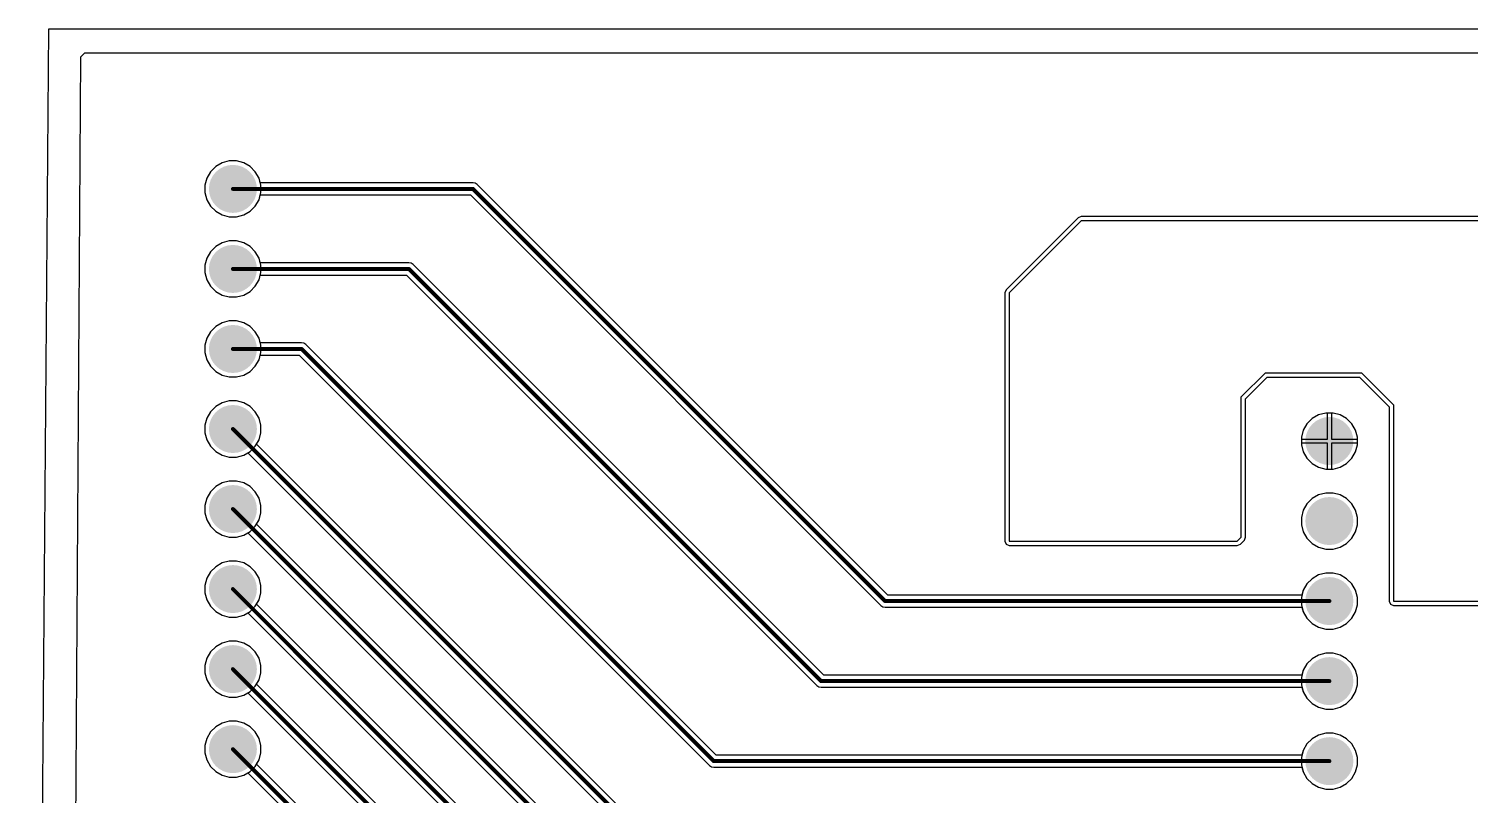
# Model space of a CAD drawing. Header units: inches. Extents: x 1.4 to 5.1, y 1.5 to 4.59.
# Drawn here: x 1.4 to 3.201, y 3.633 to 4.59 of the extents above; entities that cross this region are included whole.
import ezdxf

# ---------------------------------------------------------------- set-up
doc = ezdxf.new("R2010")
doc.units = ezdxf.units.IN
doc.header["$MEASUREMENT"] = 0
for name, color, linetype in [('Bottom Layer', 5, 'Continuous'), ('Keep-Out Layer', 6, 'Continuous'), ('Multi-Layer', 9, 'Continuous'), ('Pad Holes', 156, 'Continuous'), ('Top Layer', 1, 'Continuous')]:
    doc.layers.add(name, color=color, linetype=linetype)

# ---------------------------------------------------------------- blocks, each defined once
blk = doc.blocks.new('L____B________9')
at = {"layer": 'Bottom Layer'}
h = blk.add_hatch(color=5, dxfattribs=at)
edge = h.paths.add_edge_path()
edge.add_arc((0, 0), 0.03, 0, 360)
h = blk.add_hatch(color=5, dxfattribs=at)
edge = h.paths.add_edge_path()
edge.add_arc((0, -0.1), 0.03, 0, 360)
h = blk.add_hatch(color=5, dxfattribs=at)
edge = h.paths.add_edge_path()
edge.add_arc((0, -0.2), 0.03, 0, 360)
h = blk.add_hatch(color=5, dxfattribs=at)
edge = h.paths.add_edge_path()
edge.add_arc((0, -0.3), 0.03, 0, 360)
h = blk.add_hatch(color=5, dxfattribs=at)
edge = h.paths.add_edge_path()
edge.add_arc((0, -0.4), 0.03, 0, 360)
h = blk.add_hatch(color=5, dxfattribs=at)
edge = h.paths.add_edge_path()
edge.add_arc((0, -0.5), 0.03, 0, 360)
h = blk.add_hatch(color=5, dxfattribs=at)
edge = h.paths.add_edge_path()
edge.add_arc((0, -0.6), 0.03, 0, 360)
h = blk.add_hatch(color=5, dxfattribs=at)
edge = h.paths.add_edge_path()
edge.add_arc((0, -0.7), 0.03, 0, 360)
h = blk.add_hatch(color=5, dxfattribs=at)
edge = h.paths.add_edge_path()
edge.add_arc((0, -0.8), 0.03, 0, 360)
h = blk.add_hatch(color=5, dxfattribs=at)
edge = h.paths.add_edge_path()
edge.add_arc((0, -0.9), 0.03, 0, 360)
h = blk.add_hatch(color=5, dxfattribs=at)
edge = h.paths.add_edge_path()
edge.add_arc((0, -1), 0.03, 0, 360)
h = blk.add_hatch(color=5, dxfattribs=at)
edge = h.paths.add_edge_path()
edge.add_arc((0, -1.1), 0.03, 0, 360)
h = blk.add_hatch(color=5, dxfattribs=at)
edge = h.paths.add_edge_path()
edge.add_arc((0, -1.2), 0.03, 0, 360)
at = {"layer": 'Multi-Layer'}
h = blk.add_hatch(color=9, dxfattribs=at)
edge = h.paths.add_edge_path()
edge.add_arc((0, 0), 0.03, 0, 360)
h = blk.add_hatch(color=9, dxfattribs=at)
edge = h.paths.add_edge_path()
edge.add_arc((0, -0.1), 0.03, 0, 360)
h = blk.add_hatch(color=9, dxfattribs=at)
edge = h.paths.add_edge_path()
edge.add_arc((0, -0.2), 0.03, 0, 360)
h = blk.add_hatch(color=9, dxfattribs=at)
edge = h.paths.add_edge_path()
edge.add_arc((0, -0.3), 0.03, 0, 360)
h = blk.add_hatch(color=9, dxfattribs=at)
edge = h.paths.add_edge_path()
edge.add_arc((0, -0.4), 0.03, 0, 360)
h = blk.add_hatch(color=9, dxfattribs=at)
edge = h.paths.add_edge_path()
edge.add_arc((0, -0.5), 0.03, 0, 360)
h = blk.add_hatch(color=9, dxfattribs=at)
edge = h.paths.add_edge_path()
edge.add_arc((0, -0.6), 0.03, 0, 360)
h = blk.add_hatch(color=9, dxfattribs=at)
edge = h.paths.add_edge_path()
edge.add_arc((0, -0.7), 0.03, 0, 360)
h = blk.add_hatch(color=9, dxfattribs=at)
edge = h.paths.add_edge_path()
edge.add_arc((0, -0.8), 0.03, 0, 360)
h = blk.add_hatch(color=9, dxfattribs=at)
edge = h.paths.add_edge_path()
edge.add_arc((0, -0.9), 0.03, 0, 360)
h = blk.add_hatch(color=9, dxfattribs=at)
edge = h.paths.add_edge_path()
edge.add_arc((0, -1), 0.03, 0, 360)
h = blk.add_hatch(color=9, dxfattribs=at)
edge = h.paths.add_edge_path()
edge.add_arc((0, -1.1), 0.03, 0, 360)
h = blk.add_hatch(color=9, dxfattribs=at)
edge = h.paths.add_edge_path()
edge.add_arc((0, -1.2), 0.03, 0, 360)
at = {"layer": 'Pad Holes'}
h = blk.add_hatch(color=7, dxfattribs=at)
edge = h.paths.add_edge_path()
edge.add_arc((0, 0), 0.015, 0, 360)
h = blk.add_hatch(color=7, dxfattribs=at)
edge = h.paths.add_edge_path()
edge.add_arc((0, -0.1), 0.015, 0, 360)
h = blk.add_hatch(color=7, dxfattribs=at)
edge = h.paths.add_edge_path()
edge.add_arc((0, -0.2), 0.015, 0, 360)
h = blk.add_hatch(color=7, dxfattribs=at)
edge = h.paths.add_edge_path()
edge.add_arc((0, -0.3), 0.015, 0, 360)
h = blk.add_hatch(color=7, dxfattribs=at)
edge = h.paths.add_edge_path()
edge.add_arc((0, -0.4), 0.015, 0, 360)
h = blk.add_hatch(color=7, dxfattribs=at)
edge = h.paths.add_edge_path()
edge.add_arc((0, -0.5), 0.015, 0, 360)
h = blk.add_hatch(color=7, dxfattribs=at)
edge = h.paths.add_edge_path()
edge.add_arc((0, -0.6), 0.015, 0, 360)
h = blk.add_hatch(color=7, dxfattribs=at)
edge = h.paths.add_edge_path()
edge.add_arc((0, -0.7), 0.015, 0, 360)
h = blk.add_hatch(color=7, dxfattribs=at)
edge = h.paths.add_edge_path()
edge.add_arc((0, -0.8), 0.015, 0, 360)
h = blk.add_hatch(color=7, dxfattribs=at)
edge = h.paths.add_edge_path()
edge.add_arc((0, -0.9), 0.015, 0, 360)
h = blk.add_hatch(color=7, dxfattribs=at)
edge = h.paths.add_edge_path()
edge.add_arc((0, -1), 0.015, 0, 360)
h = blk.add_hatch(color=7, dxfattribs=at)
edge = h.paths.add_edge_path()
edge.add_arc((0, -1.1), 0.015, 0, 360)
h = blk.add_hatch(color=7, dxfattribs=at)
edge = h.paths.add_edge_path()
edge.add_arc((0, -1.2), 0.015, 0, 360)
at = {"layer": 'Top Layer'}
h = blk.add_hatch(color=1, dxfattribs=at)
edge = h.paths.add_edge_path()
edge.add_arc((0, 0), 0.03, 0, 360)
h = blk.add_hatch(color=1, dxfattribs=at)
edge = h.paths.add_edge_path()
edge.add_arc((0, -0.1), 0.03, 0, 360)
h = blk.add_hatch(color=1, dxfattribs=at)
edge = h.paths.add_edge_path()
edge.add_arc((0, -0.2), 0.03, 0, 360)
h = blk.add_hatch(color=1, dxfattribs=at)
edge = h.paths.add_edge_path()
edge.add_arc((0, -0.3), 0.03, 0, 360)
h = blk.add_hatch(color=1, dxfattribs=at)
edge = h.paths.add_edge_path()
edge.add_arc((0, -0.4), 0.03, 0, 360)
h = blk.add_hatch(color=1, dxfattribs=at)
edge = h.paths.add_edge_path()
edge.add_arc((0, -0.5), 0.03, 0, 360)
h = blk.add_hatch(color=1, dxfattribs=at)
edge = h.paths.add_edge_path()
edge.add_arc((0, -0.6), 0.03, 0, 360)
h = blk.add_hatch(color=1, dxfattribs=at)
edge = h.paths.add_edge_path()
edge.add_arc((0, -0.7), 0.03, 0, 360)
h = blk.add_hatch(color=1, dxfattribs=at)
edge = h.paths.add_edge_path()
edge.add_arc((0, -0.8), 0.03, 0, 360)
h = blk.add_hatch(color=1, dxfattribs=at)
edge = h.paths.add_edge_path()
edge.add_arc((0, -0.9), 0.03, 0, 360)
h = blk.add_hatch(color=1, dxfattribs=at)
edge = h.paths.add_edge_path()
edge.add_arc((0, -1), 0.03, 0, 360)
h = blk.add_hatch(color=1, dxfattribs=at)
edge = h.paths.add_edge_path()
edge.add_arc((0, -1.1), 0.03, 0, 360)
h = blk.add_hatch(color=1, dxfattribs=at)
edge = h.paths.add_edge_path()
edge.add_arc((0, -1.2), 0.03, 0, 360)
blk = doc.blocks.new('ESP32_10')
at = {"layer": 'Bottom Layer'}
h = blk.add_hatch(color=5, dxfattribs=at)
edge = h.paths.add_edge_path()
edge.add_arc((-0.9, 0.1), 0.03, 0, 360)
h = blk.add_hatch(color=5, dxfattribs=at)
edge = h.paths.add_edge_path()
edge.add_arc((-0.9, 0), 0.03, 0, 360)
h = blk.add_hatch(color=5, dxfattribs=at)
edge = h.paths.add_edge_path()
edge.add_arc((-0.9, -0.1), 0.03, 0, 360)
h = blk.add_hatch(color=5, dxfattribs=at)
edge = h.paths.add_edge_path()
edge.add_arc((-0.9, -0.2), 0.03, 0, 360)
h = blk.add_hatch(color=5, dxfattribs=at)
edge = h.paths.add_edge_path()
edge.add_arc((-0.9, -0.3), 0.03, 0, 360)
at = {"layer": 'Multi-Layer'}
h = blk.add_hatch(color=9, dxfattribs=at)
edge = h.paths.add_edge_path()
edge.add_arc((-0.9, 0.1), 0.03, 0, 360)
h = blk.add_hatch(color=9, dxfattribs=at)
edge = h.paths.add_edge_path()
edge.add_arc((-0.9, 0), 0.03, 0, 360)
h = blk.add_hatch(color=9, dxfattribs=at)
edge = h.paths.add_edge_path()
edge.add_arc((-0.9, -0.1), 0.03, 0, 360)
h = blk.add_hatch(color=9, dxfattribs=at)
edge = h.paths.add_edge_path()
edge.add_arc((-0.9, -0.2), 0.03, 0, 360)
h = blk.add_hatch(color=9, dxfattribs=at)
edge = h.paths.add_edge_path()
edge.add_arc((-0.9, -0.3), 0.03, 0, 360)
at = {"layer": 'Pad Holes'}
h = blk.add_hatch(color=7, dxfattribs=at)
edge = h.paths.add_edge_path()
edge.add_arc((-0.9, 0.1), 0.015, 0, 360)
h = blk.add_hatch(color=7, dxfattribs=at)
edge = h.paths.add_edge_path()
edge.add_arc((-0.9, 0), 0.015, 0, 360)
h = blk.add_hatch(color=7, dxfattribs=at)
edge = h.paths.add_edge_path()
edge.add_arc((-0.9, -0.1), 0.015, 0, 360)
h = blk.add_hatch(color=7, dxfattribs=at)
edge = h.paths.add_edge_path()
edge.add_arc((-0.9, -0.2), 0.015, 0, 360)
h = blk.add_hatch(color=7, dxfattribs=at)
edge = h.paths.add_edge_path()
edge.add_arc((-0.9, -0.3), 0.015, 0, 360)
at = {"layer": 'Top Layer'}
h = blk.add_hatch(color=1, dxfattribs=at)
edge = h.paths.add_edge_path()
edge.add_arc((-0.9, 0.1), 0.03, 0, 360)
h = blk.add_hatch(color=1, dxfattribs=at)
edge = h.paths.add_edge_path()
edge.add_arc((-0.9, 0), 0.03, 0, 360)
h = blk.add_hatch(color=1, dxfattribs=at)
edge = h.paths.add_edge_path()
edge.add_arc((-0.9, -0.1), 0.03, 0, 360)
h = blk.add_hatch(color=1, dxfattribs=at)
edge = h.paths.add_edge_path()
edge.add_arc((-0.9, -0.2), 0.03, 0, 360)
h = blk.add_hatch(color=1, dxfattribs=at)
edge = h.paths.add_edge_path()
edge.add_arc((-0.9, -0.3), 0.03, 0, 360)

msp = doc.modelspace()

# ---------------------------------------------------------------- linework, layer by layer
at = {"layer": 'Bottom Layer'}
for p, q in [((1.4, 1.505), (1.425, 4.59)), ((1.425, 4.59), (5.095, 4.59)), ((1.6335, 4.418), (1.627, 4.4115)), ((1.6415, 4.4226), (1.6335, 4.418)), ((1.6504, 4.425), (1.6415, 4.4226)), ((1.6596, 4.425), (1.6504, 4.425)), ((1.6685, 4.4226), (1.6596, 4.425)), ((1.6765, 4.418), (1.6685, 4.4226)), ((1.683, 4.4115), (1.6765, 4.418)), ((1.6224, 4.4035), (1.62, 4.3946)), ((1.62, 4.3946), (1.62, 4.3854)), ((1.627, 4.4115), (1.6224, 4.4035)), ((1.6876, 4.4035), (1.683, 4.4115)), ((1.69, 4.3946), (1.6876, 4.4035)), ((1.69, 4.3854), (1.69, 4.3946)), ((1.62, 4.3854), (1.6224, 4.3765)), ((1.6224, 4.3765), (1.627, 4.3685)), ((1.683, 4.3685), (1.6876, 4.3765)), ((1.6876, 4.3765), (1.69, 4.3854)), ((1.627, 4.3685), (1.6335, 4.362)), ((1.6335, 4.362), (1.6415, 4.3574)), ((1.6685, 4.3574), (1.6765, 4.362)), ((1.6765, 4.362), (1.683, 4.3685)), ((1.6415, 4.3574), (1.6504, 4.355)), ((1.6504, 4.355), (1.6596, 4.355)), ((1.6596, 4.355), (1.6685, 4.3574)), ((2.7112, 4.3538), (2.6212, 4.2638)), ((2.715, 4.3554), (2.7112, 4.3538)), ((2.7112, 4.3538), (2.7112, 4.3538)), ((4.04, 4.3554), (2.715, 4.3554)), ((1.6415, 4.3226), (1.6335, 4.318)), ((1.6504, 4.325), (1.6415, 4.3226)), ((1.6596, 4.325), (1.6504, 4.325)), ((1.6685, 4.3226), (1.6596, 4.325)), ((1.6765, 4.318), (1.6685, 4.3226)), ((1.627, 4.3115), (1.6224, 4.3035)), ((1.6335, 4.318), (1.627, 4.3115)), ((1.683, 4.3115), (1.6765, 4.318)), ((1.6876, 4.3035), (1.683, 4.3115)), ((1.6224, 4.3035), (1.62, 4.2946)), ((1.62, 4.2946), (1.62, 4.2854)), ((1.69, 4.2946), (1.6876, 4.3035)), ((1.69, 4.2854), (1.69, 4.2946)), ((1.62, 4.2854), (1.6224, 4.2765)), ((1.6224, 4.2765), (1.627, 4.2685)), ((1.627, 4.2685), (1.6335, 4.262)), ((1.6765, 4.262), (1.683, 4.2685)), ((1.683, 4.2685), (1.6876, 4.2765)), ((1.6876, 4.2765), (1.69, 4.2854)), ((1.6335, 4.262), (1.6415, 4.2574)), ((1.6415, 4.2574), (1.6504, 4.255)), ((1.6504, 4.255), (1.6596, 4.255)), ((1.6596, 4.255), (1.6685, 4.2574)), ((1.6685, 4.2574), (1.6765, 4.262)), ((2.6212, 4.2638), (2.6196, 4.26)), ((2.6196, 4.26), (2.6196, 4.26)), ((2.6196, 4.26), (2.6196, 3.95)), ((1.6335, 4.218), (1.627, 4.2115)), ((1.6415, 4.2226), (1.6335, 4.218)), ((1.6504, 4.225), (1.6415, 4.2226)), ((1.6596, 4.225), (1.6504, 4.225)), ((1.6685, 4.2226), (1.6596, 4.225)), ((1.6765, 4.218), (1.6685, 4.2226)), ((1.683, 4.2115), (1.6765, 4.218)), ((1.6224, 4.2035), (1.62, 4.1946)), ((1.627, 4.2115), (1.6224, 4.2035)), ((1.6876, 4.2035), (1.683, 4.2115)), ((1.69, 4.1946), (1.6876, 4.2035)), ((1.62, 4.1946), (1.62, 4.1854)), ((1.62, 4.1854), (1.6224, 4.1765)), ((1.6876, 4.1765), (1.69, 4.1854)), ((1.69, 4.1854), (1.69, 4.1946)), ((1.6224, 4.1765), (1.627, 4.1685)), ((1.627, 4.1685), (1.6335, 4.162)), ((1.6335, 4.162), (1.6415, 4.1574)), ((1.6685, 4.1574), (1.6765, 4.162)), ((1.6765, 4.162), (1.683, 4.1685)), ((1.683, 4.1685), (1.6876, 4.1765)), ((1.6415, 4.1574), (1.6504, 4.155)), ((1.6504, 4.155), (1.6596, 4.155)), ((1.6596, 4.155), (1.6685, 4.1574)), ((2.9204, 4.1278), (2.9472, 4.1546)), ((2.9472, 4.1546), (3.0628, 4.1546)), ((3.0628, 4.1546), (3.0996, 4.1178)), ((1.6504, 4.125), (1.6415, 4.1226)), ((1.6596, 4.125), (1.6504, 4.125)), ((1.6685, 4.1226), (1.6596, 4.125)), ((2.9204, 3.955), (2.9204, 4.1278)), ((1.627, 4.1115), (1.6224, 4.1035)), ((1.6335, 4.118), (1.627, 4.1115)), ((1.6415, 4.1226), (1.6335, 4.118)), ((1.6765, 4.118), (1.6685, 4.1226)), ((1.683, 4.1115), (1.6765, 4.118)), ((1.6876, 4.1035), (1.683, 4.1115)), ((3.0115, 4.1076), (3.0035, 4.103)), ((3.0204, 4.11), (3.0115, 4.1076)), ((3.0296, 4.11), (3.0204, 4.11)), ((3.0385, 4.1076), (3.0296, 4.11)), ((3.0465, 4.103), (3.0385, 4.1076)), ((3.0996, 4.1178), (3.0996, 3.88)), ((1.6224, 4.1035), (1.62, 4.0946)), ((1.62, 4.0946), (1.62, 4.0854)), ((1.69, 4.0946), (1.6876, 4.1035)), ((1.69, 4.0854), (1.69, 4.0946)), ((2.9924, 4.0885), (2.99, 4.0796)), ((2.997, 4.0965), (2.9924, 4.0885)), ((3.0035, 4.103), (2.997, 4.0965)), ((3.053, 4.0965), (3.0465, 4.103)), ((3.0576, 4.0885), (3.053, 4.0965)), ((3.06, 4.0796), (3.0576, 4.0885)), ((1.62, 4.0854), (1.6224, 4.0765)), ((1.6224, 4.0765), (1.627, 4.0685)), ((1.683, 4.0685), (1.6876, 4.0765)), ((1.6876, 4.0765), (1.69, 4.0854)), ((2.99, 4.0796), (2.99, 4.0704)), ((2.99, 4.0704), (2.9924, 4.0615)), ((3.0576, 4.0615), (3.06, 4.0704)), ((3.06, 4.0704), (3.06, 4.0796)), ((1.627, 4.0685), (1.6335, 4.062)), ((1.6335, 4.062), (1.6415, 4.0574)), ((1.6415, 4.0574), (1.6504, 4.055)), ((1.6504, 4.055), (1.6596, 4.055)), ((1.6596, 4.055), (1.6685, 4.0574)), ((1.6685, 4.0574), (1.6765, 4.062)), ((1.6765, 4.062), (1.683, 4.0685)), ((2.9924, 4.0615), (2.997, 4.0535)), ((2.997, 4.0535), (3.0035, 4.047)), ((3.0465, 4.047), (3.053, 4.0535)), ((3.053, 4.0535), (3.0576, 4.0615)), ((3.0035, 4.047), (3.0115, 4.0424)), ((3.0115, 4.0424), (3.0204, 4.04)), ((3.0204, 4.04), (3.0296, 4.04)), ((3.0296, 4.04), (3.0385, 4.0424)), ((3.0385, 4.0424), (3.0465, 4.047)), ((1.6335, 4.018), (1.627, 4.0115)), ((1.6415, 4.0226), (1.6335, 4.018)), ((1.6504, 4.025), (1.6415, 4.0226)), ((1.6596, 4.025), (1.6504, 4.025)), ((1.6685, 4.0226), (1.6596, 4.025)), ((1.6765, 4.018), (1.6685, 4.0226)), ((1.683, 4.0115), (1.6765, 4.018)), ((1.6224, 4.0035), (1.62, 3.9946)), ((1.627, 4.0115), (1.6224, 4.0035)), ((1.6876, 4.0035), (1.683, 4.0115)), ((1.69, 3.9946), (1.6876, 4.0035)), ((3.0035, 4.003), (2.997, 3.9965)), ((3.0115, 4.0076), (3.0035, 4.003)), ((3.0204, 4.01), (3.0115, 4.0076)), ((3.0296, 4.01), (3.0204, 4.01)), ((3.0385, 4.0076), (3.0296, 4.01)), ((3.0465, 4.003), (3.0385, 4.0076)), ((3.053, 3.9965), (3.0465, 4.003)), ((1.62, 3.9946), (1.62, 3.9854)), ((1.62, 3.9854), (1.6224, 3.9765)), ((1.6876, 3.9765), (1.69, 3.9854)), ((1.69, 3.9854), (1.69, 3.9946)), ((2.9924, 3.9885), (2.99, 3.9796)), ((2.997, 3.9965), (2.9924, 3.9885)), ((3.0576, 3.9885), (3.053, 3.9965)), ((3.06, 3.9796), (3.0576, 3.9885)), ((1.6224, 3.9765), (1.627, 3.9685)), ((1.627, 3.9685), (1.6335, 3.962)), ((1.6765, 3.962), (1.683, 3.9685)), ((1.683, 3.9685), (1.6876, 3.9765)), ((2.99, 3.9796), (2.99, 3.9704)), ((2.99, 3.9704), (2.9924, 3.9615)), ((3.0576, 3.9615), (3.06, 3.9704)), ((3.06, 3.9704), (3.06, 3.9796)), ((1.6335, 3.962), (1.6415, 3.9574)), ((1.6415, 3.9574), (1.6504, 3.955)), ((1.6504, 3.955), (1.6596, 3.955)), ((1.6596, 3.955), (1.6685, 3.9574)), ((1.6685, 3.9574), (1.6765, 3.962)), ((2.6196, 3.95), (2.6212, 3.9462)), ((2.6212, 3.9462), (2.625, 3.9446)), ((2.625, 3.9446), (2.91, 3.9446)), ((2.91, 3.9446), (2.9138, 3.9462)), ((2.91, 3.9446), (2.91, 3.9446)), ((2.9138, 3.9462), (2.9188, 3.9512)), ((2.9138, 3.9462), (2.9138, 3.9462)), ((2.9188, 3.9512), (2.9204, 3.955)), ((2.9204, 3.955), (2.9204, 3.955)), ((2.9924, 3.9615), (2.997, 3.9535)), ((2.997, 3.9535), (3.0035, 3.947)), ((3.0035, 3.947), (3.0115, 3.9424)), ((3.0385, 3.9424), (3.0465, 3.947)), ((3.0465, 3.947), (3.053, 3.9535)), ((3.053, 3.9535), (3.0576, 3.9615)), ((3.0115, 3.9424), (3.0204, 3.94)), ((3.0204, 3.94), (3.0296, 3.94)), ((3.0296, 3.94), (3.0385, 3.9424)), ((1.627, 3.9115), (1.6224, 3.9035)), ((1.6335, 3.918), (1.627, 3.9115)), ((1.6415, 3.9226), (1.6335, 3.918)), ((1.6504, 3.925), (1.6415, 3.9226)), ((1.6596, 3.925), (1.6504, 3.925)), ((1.6685, 3.9226), (1.6596, 3.925)), ((1.6765, 3.918), (1.6685, 3.9226)), ((1.683, 3.9115), (1.6765, 3.918)), ((1.6876, 3.9035), (1.683, 3.9115)), ((3.0204, 3.91), (3.0115, 3.9076)), ((3.0296, 3.91), (3.0204, 3.91)), ((3.0385, 3.9076), (3.0296, 3.91)), ((1.6224, 3.9035), (1.62, 3.8946)), ((1.62, 3.8946), (1.62, 3.8854)), ((1.69, 3.8946), (1.6876, 3.9035)), ((1.69, 3.8854), (1.69, 3.8946)), ((2.997, 3.8965), (2.9924, 3.8885)), ((3.0035, 3.903), (2.997, 3.8965)), ((3.0115, 3.9076), (3.0035, 3.903)), ((3.0465, 3.903), (3.0385, 3.9076)), ((3.053, 3.8965), (3.0465, 3.903)), ((3.0576, 3.8885), (3.053, 3.8965)), ((1.62, 3.8854), (1.6224, 3.8765)), ((1.6224, 3.8765), (1.627, 3.8685)), ((1.683, 3.8685), (1.6876, 3.8765)), ((1.6876, 3.8765), (1.69, 3.8854)), ((2.9924, 3.8885), (2.99, 3.8796)), ((2.99, 3.8796), (2.99, 3.8704)), ((3.06, 3.8796), (3.0576, 3.8885)), ((3.06, 3.8704), (3.06, 3.8796)), ((3.0996, 3.88), (3.0996, 3.875)), ((3.0996, 3.875), (3.1012, 3.8712)), ((1.627, 3.8685), (1.6335, 3.862)), ((1.6335, 3.862), (1.6415, 3.8574)), ((1.6415, 3.8574), (1.6504, 3.855)), ((1.6504, 3.855), (1.6596, 3.855)), ((1.6596, 3.855), (1.6685, 3.8574)), ((1.6685, 3.8574), (1.6765, 3.862)), ((1.6765, 3.862), (1.683, 3.8685)), ((2.99, 3.8704), (2.9924, 3.8615)), ((2.9924, 3.8615), (2.997, 3.8535)), ((3.053, 3.8535), (3.0576, 3.8615)), ((3.0576, 3.8615), (3.06, 3.8704)), ((3.1012, 3.8712), (3.105, 3.8696)), ((3.105, 3.8696), (3.845, 3.8696)), ((2.997, 3.8535), (3.0035, 3.847)), ((3.0035, 3.847), (3.0115, 3.8424)), ((3.0115, 3.8424), (3.0204, 3.84)), ((3.0204, 3.84), (3.0296, 3.84)), ((3.0296, 3.84), (3.0385, 3.8424)), ((3.0385, 3.8424), (3.0465, 3.847)), ((3.0465, 3.847), (3.053, 3.8535)), ((1.6335, 3.818), (1.627, 3.8115)), ((1.6415, 3.8226), (1.6335, 3.818)), ((1.6504, 3.825), (1.6415, 3.8226)), ((1.6596, 3.825), (1.6504, 3.825)), ((1.6685, 3.8226), (1.6596, 3.825)), ((1.6765, 3.818), (1.6685, 3.8226)), ((1.683, 3.8115), (1.6765, 3.818)), ((1.6224, 3.8035), (1.62, 3.7946)), ((1.627, 3.8115), (1.6224, 3.8035)), ((1.6876, 3.8035), (1.683, 3.8115)), ((1.69, 3.7946), (1.6876, 3.8035)), ((3.0035, 3.803), (2.997, 3.7965)), ((3.0115, 3.8076), (3.0035, 3.803)), ((3.0204, 3.81), (3.0115, 3.8076)), ((3.0296, 3.81), (3.0204, 3.81)), ((3.0385, 3.8076), (3.0296, 3.81)), ((3.0465, 3.803), (3.0385, 3.8076)), ((3.053, 3.7965), (3.0465, 3.803)), ((1.62, 3.7946), (1.62, 3.7854)), ((1.62, 3.7854), (1.6224, 3.7765)), ((1.6876, 3.7765), (1.69, 3.7854)), ((1.69, 3.7854), (1.69, 3.7946)), ((2.9924, 3.7885), (2.99, 3.7796)), ((2.997, 3.7965), (2.9924, 3.7885)), ((3.0576, 3.7885), (3.053, 3.7965)), ((3.06, 3.7796), (3.0576, 3.7885)), ((1.6224, 3.7765), (1.627, 3.7685)), ((1.627, 3.7685), (1.6335, 3.762)), ((1.6765, 3.762), (1.683, 3.7685)), ((1.683, 3.7685), (1.6876, 3.7765)), ((2.99, 3.7796), (2.99, 3.7704)), ((2.99, 3.7704), (2.9924, 3.7615)), ((3.0576, 3.7615), (3.06, 3.7704)), ((3.06, 3.7704), (3.06, 3.7796)), ((1.6335, 3.762), (1.6415, 3.7574)), ((1.6415, 3.7574), (1.6504, 3.755)), ((1.6504, 3.755), (1.6596, 3.755)), ((1.6596, 3.755), (1.6685, 3.7574)), ((1.6685, 3.7574), (1.6765, 3.762)), ((2.9924, 3.7615), (2.997, 3.7535)), ((2.997, 3.7535), (3.0035, 3.747)), ((3.0035, 3.747), (3.0115, 3.7424)), ((3.0385, 3.7424), (3.0465, 3.747)), ((3.0465, 3.747), (3.053, 3.7535)), ((3.053, 3.7535), (3.0576, 3.7615)), ((3.0115, 3.7424), (3.0204, 3.74)), ((3.0204, 3.74), (3.0296, 3.74)), ((3.0296, 3.74), (3.0385, 3.7424)), ((1.627, 3.7115), (1.6224, 3.7035)), ((1.6335, 3.718), (1.627, 3.7115)), ((1.6415, 3.7226), (1.6335, 3.718)), ((1.6504, 3.725), (1.6415, 3.7226)), ((1.6596, 3.725), (1.6504, 3.725)), ((1.6685, 3.7226), (1.6596, 3.725)), ((1.6765, 3.718), (1.6685, 3.7226)), ((1.683, 3.7115), (1.6765, 3.718)), ((1.6876, 3.7035), (1.683, 3.7115)), ((3.0204, 3.71), (3.0115, 3.7076)), ((3.0296, 3.71), (3.0204, 3.71)), ((3.0385, 3.7076), (3.0296, 3.71)), ((1.6224, 3.7035), (1.62, 3.6946)), ((1.62, 3.6946), (1.62, 3.6854)), ((1.69, 3.6946), (1.6876, 3.7035)), ((1.69, 3.6854), (1.69, 3.6946)), ((2.997, 3.6965), (2.9924, 3.6885)), ((3.0035, 3.703), (2.997, 3.6965)), ((3.0115, 3.7076), (3.0035, 3.703)), ((3.0465, 3.703), (3.0385, 3.7076)), ((3.053, 3.6965), (3.0465, 3.703)), ((3.0576, 3.6885), (3.053, 3.6965)), ((1.62, 3.6854), (1.6224, 3.6765)), ((1.6224, 3.6765), (1.627, 3.6685)), ((1.683, 3.6685), (1.6876, 3.6765)), ((1.6876, 3.6765), (1.69, 3.6854)), ((2.9924, 3.6885), (2.99, 3.6796)), ((2.99, 3.6796), (2.99, 3.6704)), ((3.06, 3.6796), (3.0576, 3.6885)), ((3.06, 3.6704), (3.06, 3.6796)), ((1.627, 3.6685), (1.6335, 3.662)), ((1.6335, 3.662), (1.6415, 3.6574)), ((1.6415, 3.6574), (1.6504, 3.655)), ((1.6596, 3.655), (1.6685, 3.6574)), ((1.6685, 3.6574), (1.6765, 3.662)), ((1.6765, 3.662), (1.683, 3.6685)), ((2.99, 3.6704), (2.9924, 3.6615)), ((2.9924, 3.6615), (2.997, 3.6535)), ((3.053, 3.6535), (3.0576, 3.6615)), ((3.0576, 3.6615), (3.06, 3.6704)), ((1.6504, 3.655), (1.6596, 3.655)), ((2.997, 3.6535), (3.0035, 3.647)), ((3.0035, 3.647), (3.0115, 3.6424)), ((3.0115, 3.6424), (3.0204, 3.64)), ((3.0204, 3.64), (3.0296, 3.64)), ((3.0296, 3.64), (3.0385, 3.6424)), ((3.0385, 3.6424), (3.0465, 3.647)), ((3.0465, 3.647), (3.053, 3.6535))]:
    msp.add_line(p, q, dxfattribs=at)
at = {"layer": 'Keep-Out Layer'}
for p, q in [((2.715, 4.35), (2.625, 4.26)), ((4.04, 4.35), (2.715, 4.35)), ((2.625, 4.26), (2.625, 3.95)), ((2.915, 4.13), (2.945, 4.16)), ((2.945, 4.16), (3.065, 4.16)), ((3.065, 4.16), (3.105, 4.12)), ((2.915, 3.955), (2.915, 4.13)), ((3.105, 4.12), (3.105, 3.88)), ((2.625, 3.95), (2.91, 3.95)), ((2.91, 3.95), (2.915, 3.955)), ((3.105, 3.88), (3.105, 3.875)), ((3.105, 3.875), (3.845, 3.875))]:
    msp.add_line(p, q, dxfattribs=at)
at = {"layer": 'Top Layer'}
for p, q in [((1.465, 4.555), (1.47, 4.56)), ((1.47, 4.56), (3.925, 4.56)), ((1.445, 1.5385), (1.465, 4.555)), ((1.6335, 4.418), (1.627, 4.4115)), ((1.6415, 4.4226), (1.6335, 4.418)), ((1.6504, 4.425), (1.6415, 4.4226)), ((1.6596, 4.425), (1.6504, 4.425)), ((1.6685, 4.4226), (1.6596, 4.425)), ((1.6765, 4.418), (1.6685, 4.4226)), ((1.683, 4.4115), (1.6765, 4.418)), ((1.6224, 4.4035), (1.62, 4.3946)), ((1.62, 4.3946), (1.62, 4.3854)), ((1.627, 4.4115), (1.6224, 4.4035)), ((1.6876, 4.4035), (1.683, 4.4115)), ((1.6892, 4.3976), (1.6876, 4.4035)), ((1.955, 4.3976), (1.6892, 4.3976)), ((1.9579, 4.3971), (1.955, 4.3976)), ((1.9604, 4.3954), (1.9579, 4.3971)), ((2.4732, 3.8826), (1.9604, 4.3954)), ((1.62, 4.3854), (1.6224, 4.3765)), ((1.6224, 4.3765), (1.627, 4.3685)), ((1.683, 4.3685), (1.6876, 4.3765)), ((1.6876, 4.3765), (1.6892, 4.3824)), ((1.6892, 4.3824), (1.9518, 4.3824)), ((1.9518, 4.3824), (2.4646, 3.8696)), ((1.627, 4.3685), (1.6335, 4.362)), ((1.6335, 4.362), (1.6415, 4.3574)), ((1.6685, 4.3574), (1.6765, 4.362)), ((1.6765, 4.362), (1.683, 4.3685)), ((1.6415, 4.3574), (1.6504, 4.355)), ((1.6504, 4.355), (1.6596, 4.355)), ((1.6596, 4.355), (1.6685, 4.3574)), ((2.7112, 4.3538), (2.6212, 4.2638)), ((2.715, 4.3554), (2.7112, 4.3538)), ((2.7112, 4.3538), (2.7112, 4.3538)), ((4.04, 4.3554), (2.715, 4.3554)), ((1.6415, 4.3226), (1.6335, 4.318)), ((1.6504, 4.325), (1.6415, 4.3226)), ((1.6596, 4.325), (1.6504, 4.325)), ((1.6685, 4.3226), (1.6596, 4.325)), ((1.6765, 4.318), (1.6685, 4.3226)), ((1.627, 4.3115), (1.6224, 4.3035)), ((1.6335, 4.318), (1.627, 4.3115)), ((1.683, 4.3115), (1.6765, 4.318)), ((1.6876, 4.3035), (1.683, 4.3115)), ((1.6224, 4.3035), (1.62, 4.2946)), ((1.62, 4.2946), (1.62, 4.2854)), ((1.6892, 4.2976), (1.6876, 4.3035)), ((1.875, 4.2976), (1.6892, 4.2976)), ((1.8779, 4.2971), (1.875, 4.2976)), ((1.8804, 4.2954), (1.8779, 4.2971)), ((2.3932, 3.7826), (1.8804, 4.2954)), ((1.62, 4.2854), (1.6224, 4.2765)), ((1.6224, 4.2765), (1.627, 4.2685)), ((1.627, 4.2685), (1.6335, 4.262)), ((1.6765, 4.262), (1.683, 4.2685)), ((1.683, 4.2685), (1.6876, 4.2765)), ((1.6876, 4.2765), (1.6892, 4.2824)), ((1.6892, 4.2824), (1.8718, 4.2824)), ((1.8718, 4.2824), (2.3846, 3.7696)), ((1.6335, 4.262), (1.6415, 4.2574)), ((1.6415, 4.2574), (1.6504, 4.255)), ((1.6504, 4.255), (1.6596, 4.255)), ((1.6596, 4.255), (1.6685, 4.2574)), ((1.6685, 4.2574), (1.6765, 4.262)), ((2.6212, 4.2638), (2.6196, 4.26)), ((2.6196, 4.26), (2.6196, 4.26)), ((2.6196, 4.26), (2.6196, 3.95)), ((1.6335, 4.218), (1.627, 4.2115)), ((1.6415, 4.2226), (1.6335, 4.218)), ((1.6504, 4.225), (1.6415, 4.2226)), ((1.6596, 4.225), (1.6504, 4.225)), ((1.6685, 4.2226), (1.6596, 4.225)), ((1.6765, 4.218), (1.6685, 4.2226)), ((1.683, 4.2115), (1.6765, 4.218)), ((1.6224, 4.2035), (1.62, 4.1946)), ((1.627, 4.2115), (1.6224, 4.2035)), ((1.6876, 4.2035), (1.683, 4.2115)), ((1.6892, 4.1976), (1.6876, 4.2035)), ((1.7409, 4.1976), (1.6892, 4.1976)), ((1.7438, 4.1971), (1.7409, 4.1976)), ((1.7463, 4.1954), (1.7438, 4.1971)), ((1.62, 4.1946), (1.62, 4.1854)), ((1.62, 4.1854), (1.6224, 4.1765)), ((1.6876, 4.1765), (1.6892, 4.1824)), ((1.6892, 4.1824), (1.7377, 4.1824)), ((1.7377, 4.1824), (2.2505, 3.6696)), ((2.259, 3.6826), (1.7463, 4.1954)), ((1.6224, 4.1765), (1.627, 4.1685)), ((1.627, 4.1685), (1.6335, 4.162)), ((1.6335, 4.162), (1.6415, 4.1574)), ((1.6685, 4.1574), (1.6765, 4.162)), ((1.6765, 4.162), (1.683, 4.1685)), ((1.683, 4.1685), (1.6876, 4.1765)), ((1.6415, 4.1574), (1.6504, 4.155)), ((1.6504, 4.155), (1.6596, 4.155)), ((1.6596, 4.155), (1.6685, 4.1574)), ((2.9204, 4.1278), (2.9472, 4.1546)), ((2.9472, 4.1546), (3.0628, 4.1546)), ((3.0628, 4.1546), (3.0996, 4.1178)), ((1.6504, 4.125), (1.6415, 4.1226)), ((1.6596, 4.125), (1.6504, 4.125)), ((1.6685, 4.1226), (1.6596, 4.125)), ((2.9204, 3.955), (2.9204, 4.1278)), ((1.627, 4.1115), (1.6224, 4.1035)), ((1.6335, 4.118), (1.627, 4.1115)), ((1.6415, 4.1226), (1.6335, 4.118)), ((1.6765, 4.118), (1.6685, 4.1226)), ((1.683, 4.1115), (1.6765, 4.118)), ((1.6876, 4.1035), (1.683, 4.1115)), ((3.0115, 4.1076), (3.0035, 4.103)), ((3.0204, 4.11), (3.0115, 4.1076)), ((3.0225, 4.11), (3.0204, 4.11)), ((3.0225, 4.0775), (3.0225, 4.11)), ((3.0296, 4.11), (3.0275, 4.11)), ((3.0275, 4.11), (3.0275, 4.0775)), ((3.0385, 4.1076), (3.0296, 4.11)), ((3.0465, 4.103), (3.0385, 4.1076)), ((3.0996, 4.1178), (3.0996, 3.88)), ((1.6224, 4.1035), (1.62, 4.0946)), ((1.62, 4.0946), (1.62, 4.0854)), ((1.69, 4.0946), (1.6876, 4.1035)), ((1.69, 4.0854), (1.69, 4.0946)), ((2.9924, 4.0885), (2.99, 4.0796)), ((2.997, 4.0965), (2.9924, 4.0885)), ((3.0035, 4.103), (2.997, 4.0965)), ((3.053, 4.0965), (3.0465, 4.103)), ((3.0576, 4.0885), (3.053, 4.0965)), ((3.06, 4.0796), (3.0576, 4.0885)), ((1.62, 4.0854), (1.6224, 4.0765)), ((1.6224, 4.0765), (1.627, 4.0685)), ((1.6846, 4.0712), (1.6876, 4.0765)), ((2.1732, 3.5826), (1.6846, 4.0712)), ((1.6876, 4.0765), (1.69, 4.0854)), ((2.99, 4.0796), (2.99, 4.0775)), ((2.99, 4.0775), (3.0225, 4.0775)), ((3.0225, 4.0725), (2.99, 4.0725)), ((2.99, 4.0725), (2.99, 4.0704)), ((2.99, 4.0704), (2.9924, 4.0615)), ((3.0225, 4.04), (3.0225, 4.0725)), ((3.0275, 4.0775), (3.06, 4.0775)), ((3.06, 4.0725), (3.0275, 4.0725)), ((3.0275, 4.0725), (3.0275, 4.04)), ((3.0576, 4.0615), (3.06, 4.0704)), ((3.06, 4.0775), (3.06, 4.0796)), ((3.06, 4.0704), (3.06, 4.0725)), ((1.627, 4.0685), (1.6335, 4.062)), ((1.6335, 4.062), (1.6415, 4.0574)), ((1.6415, 4.0574), (1.6504, 4.055)), ((1.6504, 4.055), (1.6596, 4.055)), ((1.6596, 4.055), (1.6685, 4.0574)), ((1.6685, 4.0574), (1.6738, 4.0604)), ((1.6738, 4.0604), (2.1646, 3.5696)), ((2.9924, 4.0615), (2.997, 4.0535)), ((2.997, 4.0535), (3.0035, 4.047)), ((3.0465, 4.047), (3.053, 4.0535)), ((3.053, 4.0535), (3.0576, 4.0615)), ((3.0035, 4.047), (3.0115, 4.0424)), ((3.0115, 4.0424), (3.0204, 4.04)), ((3.0204, 4.04), (3.0225, 4.04)), ((3.0275, 4.04), (3.0296, 4.04)), ((3.0296, 4.04), (3.0385, 4.0424)), ((3.0385, 4.0424), (3.0465, 4.047)), ((1.6335, 4.018), (1.627, 4.0115)), ((1.6415, 4.0226), (1.6335, 4.018)), ((1.6504, 4.025), (1.6415, 4.0226)), ((1.6596, 4.025), (1.6504, 4.025)), ((1.6685, 4.0226), (1.6596, 4.025)), ((1.6765, 4.018), (1.6685, 4.0226)), ((1.683, 4.0115), (1.6765, 4.018)), ((1.6224, 4.0035), (1.62, 3.9946)), ((1.627, 4.0115), (1.6224, 4.0035)), ((1.6876, 4.0035), (1.683, 4.0115)), ((1.69, 3.9946), (1.6876, 4.0035)), ((3.0035, 4.003), (2.997, 3.9965)), ((3.0115, 4.0076), (3.0035, 4.003)), ((3.0204, 4.01), (3.0115, 4.0076)), ((3.0296, 4.01), (3.0204, 4.01)), ((3.0385, 4.0076), (3.0296, 4.01)), ((3.0465, 4.003), (3.0385, 4.0076)), ((3.053, 3.9965), (3.0465, 4.003)), ((1.62, 3.9946), (1.62, 3.9854)), ((1.62, 3.9854), (1.6224, 3.9765)), ((1.6876, 3.9765), (1.69, 3.9854)), ((1.69, 3.9854), (1.69, 3.9946)), ((2.9924, 3.9885), (2.99, 3.9796)), ((2.997, 3.9965), (2.9924, 3.9885)), ((3.0576, 3.9885), (3.053, 3.9965)), ((3.06, 3.9796), (3.0576, 3.9885)), ((1.6224, 3.9765), (1.627, 3.9685)), ((1.627, 3.9685), (1.6335, 3.962)), ((1.6846, 3.9712), (1.6876, 3.9765)), ((2.1732, 3.4826), (1.6846, 3.9712)), ((2.99, 3.9796), (2.99, 3.9704)), ((2.99, 3.9704), (2.9924, 3.9615)), ((3.0576, 3.9615), (3.06, 3.9704)), ((3.06, 3.9704), (3.06, 3.9796)), ((1.6335, 3.962), (1.6415, 3.9574)), ((1.6415, 3.9574), (1.6504, 3.955)), ((1.6504, 3.955), (1.6596, 3.955)), ((1.6596, 3.955), (1.6685, 3.9574)), ((1.6685, 3.9574), (1.6738, 3.9604)), ((1.6738, 3.9604), (2.1646, 3.4696)), ((2.6196, 3.95), (2.6212, 3.9462)), ((2.6212, 3.9462), (2.625, 3.9446)), ((2.625, 3.9446), (2.91, 3.9446)), ((2.91, 3.9446), (2.9138, 3.9462)), ((2.91, 3.9446), (2.91, 3.9446)), ((2.9138, 3.9462), (2.9188, 3.9512)), ((2.9138, 3.9462), (2.9138, 3.9462)), ((2.9188, 3.9512), (2.9204, 3.955)), ((2.9204, 3.955), (2.9204, 3.955)), ((2.9924, 3.9615), (2.997, 3.9535)), ((2.997, 3.9535), (3.0035, 3.947)), ((3.0035, 3.947), (3.0115, 3.9424)), ((3.0385, 3.9424), (3.0465, 3.947)), ((3.0465, 3.947), (3.053, 3.9535)), ((3.053, 3.9535), (3.0576, 3.9615)), ((3.0115, 3.9424), (3.0204, 3.94)), ((3.0204, 3.94), (3.0296, 3.94)), ((3.0296, 3.94), (3.0385, 3.9424)), ((1.627, 3.9115), (1.6224, 3.9035)), ((1.6335, 3.918), (1.627, 3.9115)), ((1.6415, 3.9226), (1.6335, 3.918)), ((1.6504, 3.925), (1.6415, 3.9226)), ((1.6596, 3.925), (1.6504, 3.925)), ((1.6685, 3.9226), (1.6596, 3.925)), ((1.6765, 3.918), (1.6685, 3.9226)), ((1.683, 3.9115), (1.6765, 3.918)), ((1.6876, 3.9035), (1.683, 3.9115)), ((3.0204, 3.91), (3.0115, 3.9076)), ((3.0296, 3.91), (3.0204, 3.91)), ((3.0385, 3.9076), (3.0296, 3.91)), ((1.6224, 3.9035), (1.62, 3.8946)), ((1.62, 3.8946), (1.62, 3.8854)), ((1.69, 3.8946), (1.6876, 3.9035)), ((1.69, 3.8854), (1.69, 3.8946)), ((2.997, 3.8965), (2.9924, 3.8885)), ((3.0035, 3.903), (2.997, 3.8965)), ((3.0115, 3.9076), (3.0035, 3.903)), ((3.0465, 3.903), (3.0385, 3.9076)), ((3.053, 3.8965), (3.0465, 3.903)), ((3.0576, 3.8885), (3.053, 3.8965)), ((1.62, 3.8854), (1.6224, 3.8765)), ((1.6224, 3.8765), (1.627, 3.8685)), ((1.6846, 3.8712), (1.6876, 3.8765)), ((1.6876, 3.8765), (1.69, 3.8854)), ((2.9908, 3.8826), (2.4732, 3.8826)), ((2.9924, 3.8885), (2.9908, 3.8826)), ((3.06, 3.8796), (3.0576, 3.8885)), ((3.06, 3.8704), (3.06, 3.8796)), ((3.0996, 3.88), (3.0996, 3.875)), ((3.0996, 3.875), (3.1012, 3.8712)), ((1.627, 3.8685), (1.6335, 3.862)), ((1.6335, 3.862), (1.6415, 3.8574)), ((1.6415, 3.8574), (1.6504, 3.855)), ((1.6504, 3.855), (1.6596, 3.855)), ((1.6596, 3.855), (1.6685, 3.8574)), ((1.6685, 3.8574), (1.6738, 3.8604)), ((1.6738, 3.8604), (2.1646, 3.3696)), ((2.1732, 3.3826), (1.6846, 3.8712)), ((2.4646, 3.8696), (2.4671, 3.8679)), ((2.4671, 3.8679), (2.47, 3.8674)), ((2.47, 3.8674), (2.9908, 3.8674)), ((2.9908, 3.8674), (2.9924, 3.8615)), ((2.9924, 3.8615), (2.997, 3.8535)), ((3.053, 3.8535), (3.0576, 3.8615)), ((3.0576, 3.8615), (3.06, 3.8704)), ((3.1012, 3.8712), (3.105, 3.8696)), ((3.105, 3.8696), (3.845, 3.8696)), ((2.997, 3.8535), (3.0035, 3.847)), ((3.0035, 3.847), (3.0115, 3.8424)), ((3.0115, 3.8424), (3.0204, 3.84)), ((3.0204, 3.84), (3.0296, 3.84)), ((3.0296, 3.84), (3.0385, 3.8424)), ((3.0385, 3.8424), (3.0465, 3.847)), ((3.0465, 3.847), (3.053, 3.8535)), ((1.6335, 3.818), (1.627, 3.8115)), ((1.6415, 3.8226), (1.6335, 3.818)), ((1.6504, 3.825), (1.6415, 3.8226)), ((1.6596, 3.825), (1.6504, 3.825)), ((1.6685, 3.8226), (1.6596, 3.825)), ((1.6765, 3.818), (1.6685, 3.8226)), ((1.683, 3.8115), (1.6765, 3.818)), ((1.6224, 3.8035), (1.62, 3.7946)), ((1.627, 3.8115), (1.6224, 3.8035)), ((1.6876, 3.8035), (1.683, 3.8115)), ((1.69, 3.7946), (1.6876, 3.8035)), ((3.0035, 3.803), (2.997, 3.7965)), ((3.0115, 3.8076), (3.0035, 3.803)), ((3.0204, 3.81), (3.0115, 3.8076)), ((3.0296, 3.81), (3.0204, 3.81)), ((3.0385, 3.8076), (3.0296, 3.81)), ((3.0465, 3.803), (3.0385, 3.8076)), ((3.053, 3.7965), (3.0465, 3.803)), ((1.62, 3.7946), (1.62, 3.7854)), ((1.62, 3.7854), (1.6224, 3.7765)), ((1.6876, 3.7765), (1.69, 3.7854)), ((1.69, 3.7854), (1.69, 3.7946)), ((2.9908, 3.7826), (2.3932, 3.7826)), ((2.9924, 3.7885), (2.9908, 3.7826)), ((2.997, 3.7965), (2.9924, 3.7885)), ((3.0576, 3.7885), (3.053, 3.7965)), ((3.06, 3.7796), (3.0576, 3.7885)), ((1.6224, 3.7765), (1.627, 3.7685)), ((1.627, 3.7685), (1.6335, 3.762)), ((1.6846, 3.7712), (1.6876, 3.7765)), ((2.1732, 3.2826), (1.6846, 3.7712)), ((2.3846, 3.7696), (2.3871, 3.7679)), ((2.3871, 3.7679), (2.39, 3.7674)), ((2.39, 3.7674), (2.9908, 3.7674)), ((2.9908, 3.7674), (2.9924, 3.7615)), ((3.0576, 3.7615), (3.06, 3.7704)), ((3.06, 3.7704), (3.06, 3.7796)), ((1.6335, 3.762), (1.6415, 3.7574)), ((1.6415, 3.7574), (1.6504, 3.755)), ((1.6504, 3.755), (1.6596, 3.755)), ((1.6596, 3.755), (1.6685, 3.7574)), ((1.6685, 3.7574), (1.6738, 3.7604)), ((1.6738, 3.7604), (2.1646, 3.2696)), ((2.9924, 3.7615), (2.997, 3.7535)), ((2.997, 3.7535), (3.0035, 3.747)), ((3.0035, 3.747), (3.0115, 3.7424)), ((3.0385, 3.7424), (3.0465, 3.747)), ((3.0465, 3.747), (3.053, 3.7535)), ((3.053, 3.7535), (3.0576, 3.7615)), ((3.0115, 3.7424), (3.0204, 3.74)), ((3.0204, 3.74), (3.0296, 3.74)), ((3.0296, 3.74), (3.0385, 3.7424)), ((1.627, 3.7115), (1.6224, 3.7035)), ((1.6335, 3.718), (1.627, 3.7115)), ((1.6415, 3.7226), (1.6335, 3.718)), ((1.6504, 3.725), (1.6415, 3.7226)), ((1.6596, 3.725), (1.6504, 3.725)), ((1.6685, 3.7226), (1.6596, 3.725)), ((1.6765, 3.718), (1.6685, 3.7226)), ((1.683, 3.7115), (1.6765, 3.718)), ((1.6876, 3.7035), (1.683, 3.7115)), ((3.0204, 3.71), (3.0115, 3.7076)), ((3.0296, 3.71), (3.0204, 3.71)), ((3.0385, 3.7076), (3.0296, 3.71)), ((1.6224, 3.7035), (1.62, 3.6946)), ((1.62, 3.6946), (1.62, 3.6854)), ((1.69, 3.6946), (1.6876, 3.7035)), ((1.69, 3.6854), (1.69, 3.6946)), ((2.997, 3.6965), (2.9924, 3.6885)), ((3.0035, 3.703), (2.997, 3.6965)), ((3.0115, 3.7076), (3.0035, 3.703)), ((3.0465, 3.703), (3.0385, 3.7076)), ((3.053, 3.6965), (3.0465, 3.703)), ((3.0576, 3.6885), (3.053, 3.6965)), ((1.62, 3.6854), (1.6224, 3.6765)), ((1.6224, 3.6765), (1.627, 3.6685)), ((1.6846, 3.6712), (1.6876, 3.6765)), ((1.6876, 3.6765), (1.69, 3.6854)), ((2.9908, 3.6826), (2.259, 3.6826)), ((2.9924, 3.6885), (2.9908, 3.6826)), ((3.06, 3.6796), (3.0576, 3.6885)), ((3.06, 3.6704), (3.06, 3.6796)), ((1.627, 3.6685), (1.6335, 3.662)), ((1.6335, 3.662), (1.6415, 3.6574)), ((1.6415, 3.6574), (1.6504, 3.655)), ((1.6596, 3.655), (1.6685, 3.6574)), ((1.6685, 3.6574), (1.6738, 3.6604)), ((1.6738, 3.6604), (2.1646, 3.1696)), ((2.1732, 3.1826), (1.6846, 3.6712)), ((2.2505, 3.6696), (2.2529, 3.6679)), ((2.2529, 3.6679), (2.2559, 3.6674)), ((2.2559, 3.6674), (2.9908, 3.6674)), ((2.9908, 3.6674), (2.9924, 3.6615)), ((2.9924, 3.6615), (2.997, 3.6535)), ((3.053, 3.6535), (3.0576, 3.6615)), ((3.0576, 3.6615), (3.06, 3.6704)), ((1.6504, 3.655), (1.6596, 3.655)), ((2.997, 3.6535), (3.0035, 3.647)), ((3.0035, 3.647), (3.0115, 3.6424)), ((3.0115, 3.6424), (3.0204, 3.64)), ((3.0204, 3.64), (3.0296, 3.64)), ((3.0296, 3.64), (3.0385, 3.6424)), ((3.0385, 3.6424), (3.0465, 3.647)), ((3.0465, 3.647), (3.053, 3.6535))]:
    msp.add_line(p, q, dxfattribs=at)
at = {"layer": 'Top Layer', "const_width": 0.005}
for points in [[(1.655, 4.39), (1.955, 4.39)], [(1.955, 4.39), (2.47, 3.875)], [(1.655, 4.29), (1.875, 4.29)], [(1.875, 4.29), (2.39, 3.775)], [(1.655, 4.19), (1.7409, 4.19)], [(1.7409, 4.19), (2.2559, 3.675)], [(1.655, 4.09), (2.17, 3.575)], [(1.655, 3.99), (2.17, 3.475)], [(1.655, 3.89), (2.17, 3.375)], [(2.47, 3.875), (3.025, 3.875)], [(1.655, 3.79), (2.17, 3.275)], [(2.39, 3.775), (3.025, 3.775)], [(1.655, 3.69), (2.17, 3.175)], [(2.2559, 3.675), (3.025, 3.675)]]:
    msp.add_lwpolyline(points, dxfattribs=at)
at = {"layer": 'Top Layer', "const_width": 0.0025}
for points in [[(1.6538, 4.39, 1), (1.6562, 4.39, 1)], [(1.9538, 4.39, 1), (1.9563, 4.39, 1)], [(1.9538, 4.39, 1), (1.9563, 4.39, 1)], [(1.6538, 4.29, 1), (1.6562, 4.29, 1)], [(1.8738, 4.29, 1), (1.8762, 4.29, 1)], [(1.8738, 4.29, 1), (1.8762, 4.29, 1)], [(1.6538, 4.19, 1), (1.6562, 4.19, 1)], [(1.7396, 4.19, 1), (1.7421, 4.19, 1)], [(1.7396, 4.19, 1), (1.7421, 4.19, 1)], [(1.6538, 4.09, 1), (1.6562, 4.09, 1)], [(1.6538, 3.99, 1), (1.6562, 3.99, 1)], [(1.6538, 3.89, 1), (1.6562, 3.89, 1)], [(2.4688, 3.875, 1), (2.4712, 3.875, 1)], [(2.4688, 3.875, 1), (2.4712, 3.875, 1)], [(3.0238, 3.875, 1), (3.0263, 3.875, 1)], [(1.6538, 3.79, 1), (1.6562, 3.79, 1)], [(2.3887, 3.775, 1), (2.3912, 3.775, 1)], [(2.3887, 3.775, 1), (2.3912, 3.775, 1)], [(3.0238, 3.775, 1), (3.0263, 3.775, 1)], [(1.6538, 3.69, 1), (1.6562, 3.69, 1)], [(2.2546, 3.675, 1), (2.2571, 3.675, 1)], [(2.2546, 3.675, 1), (2.2571, 3.675, 1)], [(3.0238, 3.675, 1), (3.0263, 3.675, 1)]]:
    msp.add_lwpolyline(points, format="xyb", close=True, dxfattribs=at)

# ---------------------------------------------------------------- block references
for name, p in [('L____B________9', (1.655, 4.39)), ('ESP32_10', (3.925, 3.975))]:
    msp.add_blockref(name, p)

doc.saveas('drawing.dxf')
